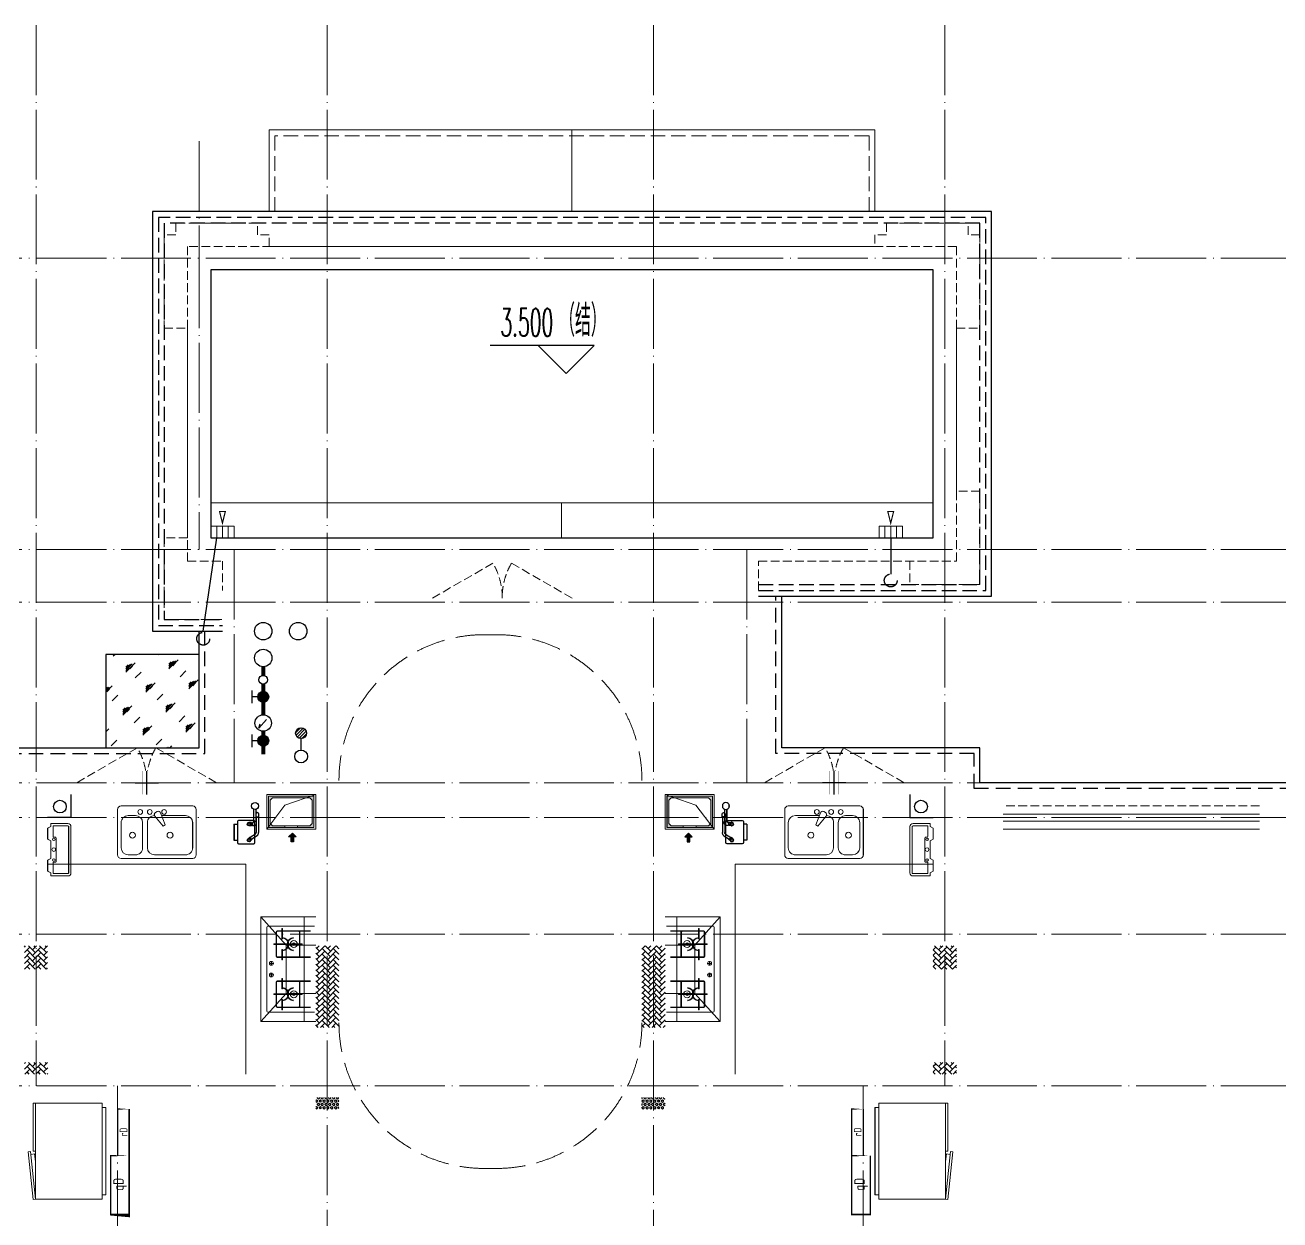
# Model space of a CAD drawing. Extents: x 27938 to 725830, y -209821 to 1628073.
# Drawn here: x 309223 to 319992, y 602698 to 612949 of the extents above; entities that cross this region are included whole.
import ezdxf

# ---------------------------------------------------------------- set-up
doc = ezdxf.new("R2010")
doc.units = 0
doc.header["$LTSCALE"] = 1000
doc.header["$MEASUREMENT"] = 0
for name, pattern in [('#P_--_20B1_001_t3$0$DASH', [0.35, 0.25, -0.1]), ('__DASH', [0.35, 0.25, -0.1]), ('DASH', [0.35, 0.25, -0.1]), ('DOTE', [2.4200000000000004, 2, -0.2, 0.02, -0.2]), ('HIDDEN', [0.375, 0.25, -0.125])]:
    doc.linetypes.add(name, pattern=pattern)
for name, color, linetype in [('AH-FURNITURE', 1, 'Continuous'), ('DIM_ELEV', 3, 'Continuous'), ('EQUIP_地漏', 7, 'Continuous'), ('IP-bath&kitchen-JOHNSON', 4, 'Continuous'), ('PUB_TEXT', 4, 'Continuous'), ('ROOF', 183, 'Continuous'), ('VPIPE-中水', 122, 'Continuous'), ('VPIPE-凝结', 150, 'Continuous'), ('VPIPE-废水', 31, 'Continuous'), ('VPIPE-消防', 1, 'TG_X'), ('VPIPE-给水', 3, 'TG_J'), ('VPIPE-雨水', 4, 'DASH'), ('保温', 6, 'Continuous'), ('建筑-排气道', 9, 'Continuous'), ('机电标识类', 1, 'Continuous'), ('污水', 3, 'Continuous'), ('看线', 251, 'Continuous'), ('给水', 4, 'Continuous')]:
    doc.layers.add(name, color=color, linetype=linetype)
for name, color, linetype, lineweight in [('DOTE', 19, 'DOTE', 9), ('EQUIP-消防', 3, 'Continuous', 20), ('LVTRY', 1, 'Continuous', 13), ('PUB_HATCH', 8, 'Continuous', 9), ('STAIR', 2, 'Continuous', 18), ('WINDOW', 144, 'Continuous', 15), ('平面-分水线', 214, 'Continuous', 15), ('平面-排水沟', 86, 'Continuous', 15), ('平面-栏杆', 135, 'Continuous', 15), ('平面-看线', 45, 'Continuous', 15), ('平面-空调室内机', 176, 'Continuous', 9), ('平面-空调预留孔', 173, 'Continuous', 15), ('空调', 76, 'Continuous', 13), ('立面-洞口示意', 152, 'Continuous', 13)]:
    doc.layers.add(name, color=color, linetype=linetype, lineweight=lineweight)
doc.styles.add('_TCH_DIM', font='SIMPLEX.shx', dxfattribs={"width": 0.7, "bigfont": 'GBCBIG.shx'})
doc.styles.add('DIM_FONT', font='SIMPLEX.shx', dxfattribs={"width": 0.56})
doc.styles.add('TG_LINETYPE', font='SIMPLEX', dxfattribs={"width": 0.8, "height": 3, "bigfont": 'HZTXT'})
doc.styles.add('房间名称', font='TSSDENG', dxfattribs={"width": 0.8, "bigfont": 'HZTXT'})
doc.linetypes.add('TG_J', pattern='A,2,-0.22,["J",TG_LINETYPE,S=0.1,R=0,X=-0.18,Y=-0.15],0', length=2.22)
doc.linetypes.add('TG_X', pattern='A,4,-0.3,["X",TG_LINETYPE,S=0.1,R=0,X=-0.23,Y=-0.15],0', length=4.3)
pattern_1 = [(45, (-1012960.294779111, -343660.6615687997), (0, 47.41575231924514), [100.584, -33.528]), (135, (-1012936.586919111, -343636.9537087997), (3.05311331771918e-15, 47.41575231924513), [100.584, -33.528])]
pattern_2 = [(45, (-1012960.392521861, -342660.6615692861), (0, 47.41575231924514), [100.584, -33.528]), (135, (-1012936.684661862, -342636.9537092861), (3.05311331771918e-15, 47.41575231924513), [100.584, -33.528])]
pattern_3 = [(45, (-503782.4698887531, -516048.4609178798), (0, 47.41575231924514), [100.584, -33.528]), (135, (-503758.7620287531, -516024.7530578797), (3.05311331771918e-15, 47.41575231924513), [100.584, -33.528])]
pattern_4 = [(90, (-503782.4698853028, -517398.4603122922), (-16.49778, 1.010197673501861e-15), [9.525, -19.05]), (210, (-503782.4698853028, -517398.4603122922), (8.248889999999996, -14.28749658604684), [9.525, -19.05]), (150, (-503782.4698853028, -517388.9353122922), (-8.248890000000003, -14.28749658604684), [9.525, -19.05])]

# ---------------------------------------------------------------- blocks, each defined once
blk = doc.blocks.new('rtyg7uyhg')
at = {"layer": 'LVTRY'}
for p, q in [((193590.3031336021, 45458.1133254503), (193590.3030643982, 45069.47696181395)), ((194234.6213208837, 45488.79502889935), (193620.9849572473, 45488.79513816872)), ((194265.3030643982, 45069.47684161765), (194265.3031336021, 45458.113205254)), ((193620.9848935069, 45130.84059271414), (193620.9849317512, 45345.61331998683)), ((193682.3485790417, 45406.97694542356), (193887.8216881326, 45406.97690883528)), ((193896.3984467548, 45429.87059594441), (193857.5823896687, 45326.26016876537)), ((193875.2965560293, 45316.03289288385), (193945.6178257855, 45401.45376218002)), ((193925.7802168131, 45440.40881343969), (193940.0533153456, 45432.16822680717)), ((194009.6212953876, 45345.61325078298), (194009.6212571432, 45130.84052351015)), ((194050.5303480524, 45130.84051622554), (194050.5303862967, 45345.61324349836)), ((194111.8940335871, 45406.97686893496), (194173.2576699507, 45406.97685800815)), ((194234.6212953876, 45345.61321071758), (194234.6212571432, 45130.84048344476)), ((193857.5823896687, 45326.26016876537), (193875.2965560293, 45316.03289288385)), ((193620.9848771165, 45038.79513816872), (194234.621240753, 45038.79502889935)), ((193948.2576098526, 45069.47689807355), (193682.3485189436, 45069.47694542356)), ((194173.2576098526, 45069.47685800816), (194111.893973489, 45069.47686893508))]:
    blk.add_line(p, q, dxfattribs=at)
for centre, radius in [((193866.4394935961, 45437.65873082454), 20.45454545454545), ((193989.1667663234, 45437.6587089707), 20.45454545454545), ((194070.9849481416, 45437.65869440146), 20.45454545454545), ((193815.3030944472, 45238.22692174855), 25.56818181818182), ((194137.4621853563, 45238.2268643822), 25.56818181818182)]:
    blk.add_circle(centre, radius, dxfattribs=at)
for centre, radius, start, end in [((193620.9849517839, 45458.11331998683), 30.68181818181818, 89.99998979807194, 179.9999897972382), ((194234.6213154203, 45458.11321071746), 30.68181818181818, 359.9999897972382, 89.99998979807194), ((193682.3485681149, 45345.61330905991), 61.36363636363636, 89.99998979807194, 179.9999897972382), ((193915.5529409315, 45422.69466753349), 20.45454545454545, 59.99998980057491, 159.4623117970261), ((193929.8260394641, 45414.45408090108), 20.45454545454545, 320.5376677968172, 59.99998980057491), ((193948.2576590239, 45345.6132617099), 61.36363636363636, 359.9999897972382, 89.99998979807194), ((194111.8940226603, 45345.61323257144), 61.36363636363636, 89.99998979807194, 179.9999897972382), ((194173.2576590239, 45345.6132216445), 61.36363636363636, 359.9999897972382, 89.99998979807194), ((193682.3485298705, 45130.84058178721), 61.36363636363636, 179.9999897972382, 269.9999897980719), ((193948.2576207797, 45130.8405344372), 61.36363636363636, 269.9999897980719, 359.9999897972382), ((194111.893984416, 45130.84050529861), 61.36363636363636, 179.9999897972382, 269.9999897980719), ((194173.2576207797, 45130.84049437181), 61.36363636363636, 269.9999897980719, 359.9999897972382), ((193620.9848825799, 45069.47695635049), 30.68181818181818, 179.9999897972382, 269.9999897980719), ((194234.6212462163, 45069.47684708112), 30.68181818181818, 269.9999897980719, 359.9999897972382)]:
    blk.add_arc(centre, radius, start, end, dxfattribs=at)
at = {"layer": 'LVTRY', "style": 'DIM_FONT', "width": 0.8, "flags": 9}
for tag in ['XSIZE', 'YSIZE']:
    blk.add_attdef(tag, (193927.8031388824, 45487.7665121054), '', height=0.5, rotation=89.99998979807198, dxfattribs=at)
blk = doc.blocks.new('A-Kitchen-7')
at = {"layer": 'LVTRY'}
for p, q in [((-518.6581278588565, 779.725278688129), (-7.244008776673581, 834.3051076843403)), ((-3.585880917788018, 810.5855355854728), (-515, 756.005706589378)), ((-7.244008776673581, 834.3051076843403), (-3.585880917788018, 810.5855355854728)), ((-515, 756.005706589378), (-518.6581278588565, 779.725278688129)), ((515, 756.005706589378), (-515, 756.005706589378)), ((-515, 756.005706589378), (-515, 40)), ((-485.6368437646597, 760.5342107040924), (-484.9384396369278, 756.005706589378)), ((-29.12075551543967, 766.9560861630598), (-112.0975807690556, 756.005706589378)), ((-29.12075551546877, 766.9560861630598), (-35.20590834700852, 806.4126680237241)), ((515, 780), (-5.820766091346741e-11, 780)), ((0, 756.005706589378), (-5.820766091346741e-11, 780)), ((515, 756.005706589378), (515, 780)), ((515, 40), (515, 756.005706589378)), ((-515, 40), (515, 40))]:
    blk.add_line(p, q, dxfattribs=at)
blk.add_lwpolyline([(-468.9430810984049, 40), (-468.9430810984049, 0), (468.9430810984049, 0), (468.9430810984632, 40)], close=True, dxfattribs=at)
blk = doc.blocks.new('A$C60D053AF')
at = {"layer": 'AH-FURNITURE', "color": 8}
for p, q in [((232.5000007597264, -89.99999966996256), (128.2842720070621, -89.99999966996256)), ((192.50000075961, -70.99998518347275), (327.5735938884318, -70.99998518347275)), ((192.50000075961, -90.99998518347275), (327.5735938884318, -90.99998518347275)), ((341.7157295121578, -96.85784955974668), (370.0190303710988, -143.1611504186876)), ((355.8578651358839, -82.71571393602062), (384.1611659948248, -129.0190147949615)), ((232.5000007597264, -109.9999996698461), (128.2842720075278, -109.9999996699626)), ((245.0000007597264, -129.4999851834727), (245.0000007597264, -122.4999996698461)), ((265.0000007597264, -129.4999851834727), (265.0000007597264, -122.4999996698461)), ((255.0000007597264, -280.9999851834727), (255.0000007597264, -250.9999851834727)), ((255.0000007597264, -280.9999851834727), (393.0000007597264, -280.9999851834727)), ((393.0000007597264, -280.9999851834727), (393.0000007597264, -250.9999851834727))]:
    blk.add_line(p, q, dxfattribs=at)
for points in [[(170.00000075961, -67.99998518347275, 1), (170.00000075961, -93.99998518358916), (192.50000075961, -93.99998518347275), (192.50000075961, -67.99998518347275)], [(234.0000007597264, -250.9999851834727), (414.0000007597264, -250.9999851834727, 0.4142135623730951), (424.0000007597264, -240.9999851834727), (424.0000007597264, -110.9999851834727, 0.4142135623730951), (414.0000007597264, -100.9999851834727), (234.0000007597264, -100.9999851834727, 0.4142135623730951), (224.0000007597264, -110.9999851834727), (224.0000007597264, -240.9999851834727, 0.4142135623730951)], [(268.0000007597264, -122.4999996698461), (268.0000007597264, -106.9999996698461, 0.4142135623724265), (248.0000007597264, -86.99999966984615), (232.5000007597264, -86.99999966984615), (232.50000075961, -112.9999996698461), (242.0000007597264, -112.9999996698461), (242.0000007597264, -122.4999996698461)], [(242.0000007597264, -151.9999851834727, 1), (268.0000007597264, -151.9999851834727), (268.0000007597264, -129.4999851834727), (242.0000007597264, -129.4999851834727)], [(383.8076126043452, -161.1923733388539, 1), (402.192388915224, -142.8075970279751), (386.2824863384012, -126.8976944513852), (367.8977100276388, -145.282470762264)]]:
    blk.add_lwpolyline(points, format="xyb", close=True, dxfattribs=at)
for centre, radius in [((100.0000007598428, -99.99999967066105), 30), ((255.0000007597264, -151.9999851834727), 15), ((255.0000007597264, -151.9999851834727), 10), ((393.0000007597264, -151.9999851834727), 15), ((393.0000007597264, -151.9999851834727), 10)]:
    blk.add_circle(centre, radius, dxfattribs=at)
for radius in [40, 20]:
    blk.add_arc((327.5735938884318, -110.9999851834727), radius, 45, 90, dxfattribs=at)
blk = doc.blocks.new('FRSDFDGDGDRGDR')
at = {"layer": '平面-空调预留孔'}
for p, q in [((699612.3179923807, 775043.9561356568), (699612.3179923807, 775441.1561356868)), ((699618.9179923869, 775447.756135683), (699746.3179923192, 775447.756135683)), ((699726.5179923008, 775348.7561357393), (699739.7179923131, 775348.7561357393)), ((699746.3179923192, 775447.756135683), (699746.3179923192, 775355.3561357355)), ((699719.9179922946, 775342.156135743), (699719.9179922946, 775142.9561356006)), ((699726.5179923008, 775136.3561356043), (699739.7179923131, 775136.3561356043)), ((699746.3179923192, 775037.3561356605), (699618.9179923869, 775037.3561356605)), ((699746.3179923192, 775129.7561356081), (699746.3179923192, 775037.3561356605))]:
    blk.add_line(p, q, dxfattribs=at)
blk.add_lwpolyline([(699766.1179923377, 775166.7161355871), (699792.5179923623, 775153.5161355946), (699792.5179923623, 775057.1561356493), (699766.1179923377, 775043.9561356568), (699766.1179923377, 775017.5561356718), (699618.9179923869, 775017.5561356718, -0.4142135623730951), (699592.5179923623, 775043.9561356568), (699592.5179923623, 775441.1561356868, -0.4142135623730951), (699618.9179923869, 775467.5561356718), (699766.1179923377, 775467.5561356718), (699766.1179923377, 775441.1561356868), (699792.5179923623, 775427.9561356943), (699792.5179923623, 775331.596135749), (699766.1179923377, 775318.3961357565)], format="xyb", close=True, dxfattribs=at)
for centre, radius in [((699739.7179923131, 775243.1561357992), 15.83999999100342), ((699739.7179923131, 775331.596135749), 10.55999999400228), ((699739.7179923131, 775153.5161355946), 10.55999999400228)]:
    blk.add_circle(centre, radius, dxfattribs=at)
for centre, radius, start, end in [((699618.917992382, 775441.1561356819), 6.600000001199078, 89.99999995997936, 179.9999999533093), ((699726.5179922959, 775342.1561357381), 6.600000001199078, 89.99999995997936, 179.9999999533093), ((699739.717992318, 775355.3561357405), 6.600000001206354, 269.9999999599793, 359.9999999533093), ((699726.5179922959, 775142.9561356056), 6.600000001199078, 180.0000000400206, 270.0000000533608), ((699739.717992318, 775129.7561356032), 6.600000001206354, 4.002063966804346e-08, 90.00000005336085), ((699618.917992382, 775043.9561356618), 6.600000001199078, 180.0000000400206, 270.0000000533608)]:
    blk.add_arc(centre, radius, start, end, dxfattribs=at)
blk = doc.blocks.new('*U69')
h = blk.add_hatch(color=5)
h.set_gradient(color1=(0, 0, 255), rotation=180, tint=1)
h.paths.add_polyline_path([(3.524958103184869e-15, -2.819966482547906e-15), (-6.350000000000009, -6.349999999999992), (-6.350000000000001, -2.159000000000014), (-15, -2.158999999999999), (-14.99999999999999, 2.159000000000044), (-6.349999999999993, 2.159000000000029), (-6.349999999999985, 6.350000000000009)])
at = {"color": 0, "linetype": 'Continuous'}
blk.add_lwpolyline([(3.524958103184869e-15, -2.819966482547906e-15), (-6.350000000000009, -6.349999999999992), (-6.350000000000001, -2.159000000000014), (-15, -2.158999999999999), (-14.99999999999999, 2.159000000000044), (-6.349999999999993, 2.159000000000029), (-6.349999999999985, 6.350000000000009)], close=True, dxfattribs=at)
blk = doc.blocks.new('sgrsefv')
at = {"layer": 'PUB_HATCH'}
blk.add_hatch(color=256, dxfattribs=at).paths.add_polyline_path([(1112933.294422049, 840916.328306399), (1112933.294422049, 840646.328306399), (1113073.294422049, 840646.328306399), (1113073.294422049, 840661.328306399), (1112968.294422049, 840661.328306399), (1112948.294422049, 840681.328306399), (1112948.294422049, 840881.328306399), (1112968.294422049, 840901.328306399), (1113288.294422049, 840901.328306399), (1113308.294422049, 840881.328306399), (1113308.294422049, 840681.328306399), (1113288.294422049, 840661.328306399), (1113183.294422049, 840661.328306399), (1113183.294422049, 840646.328306399), (1113323.294422049, 840646.328306399), (1113323.294422049, 840916.328306399)])
at = {"layer": 'LVTRY', "color": 1}
for p, q in [((1113073.294422049, 840661.328306399), (1113073.294422049, 840646.328306399)), ((1113183.294422049, 840661.328306399), (1113183.294422049, 840646.328306399))]:
    blk.add_line(p, q, dxfattribs=at)
for points in [[(1112918.294422049, 840931.328306399), (1113338.294422049, 840931.328306399), (1113338.294422049, 840631.328306399), (1112918.294422049, 840631.328306399)], [(1112933.294422049, 840916.328306399), (1113323.294422049, 840916.328306399), (1113323.294422049, 840646.328306399), (1112933.294422049, 840646.328306399)], [(1113288.294422049, 840661.328306399), (1112968.294422049, 840661.328306399), (1112948.294422049, 840681.328306399), (1112948.294422049, 840881.328306399), (1112968.294422049, 840901.328306399), (1113288.294422049, 840901.328306399), (1113308.294422049, 840881.328306399), (1113308.294422049, 840681.328306399), (1113288.294422049, 840661.328306399)]]:
    blk.add_lwpolyline(points, close=True, dxfattribs=at)
at = {"layer": '立面-洞口示意'}
blk.add_lwpolyline([(1112918.294422049, 840931.328306399), (1113181.846359163, 840837.3789231421), (1113338.294422049, 840631.328306399)], dxfattribs=at)
at = {"layer": '建筑-排气道', "xscale": -5, "yscale": 5, "zscale": 5, "rotation": 270}
blk.add_blockref('*U69', (1113118.391369574, 840599.0160356248), dxfattribs=at)
blk = doc.blocks.new('GDGDGDRGDG')
at = {"layer": 'IP-bath&kitchen-JOHNSON', "color": 8}
blk.add_lwpolyline([(500282.4698888286, 526348.4609182415), (500282.4698888226, 526148.460918165), (500082.4698888143, 526148.460918165)], dxfattribs=at)
at = {"layer": 'LVTRY', "color": 251}
for p, q in [((502128.2005002745, 525055.5051710735), (501912.2603992091, 525298.4609044121)), ((502382.4698858317, 525298.4609044121), (501912.2603992091, 525298.4609044121)), ((501912.2603992091, 525298.4609044121), (501912.2603992091, 524398.4609044121)), ((502282.4698858315, 524398.4609044121), (502282.4698858315, 525298.4609044121)), ((502382.4698858317, 525055.5051710735), (502128.2005002745, 525055.5051710735)), ((502128.2005002745, 525055.5051710735), (502128.2005002745, 524640.4066281962)), ((501912.2603992091, 524398.4609044121), (502128.2005002745, 524640.4066281962)), ((502128.2005002745, 524640.4066281962), (502382.4698858317, 524640.4066281962)), ((501912.2603992091, 524398.4609044121), (502382.4698858317, 524398.4609044121))]:
    blk.add_line(p, q, dxfattribs=at)
at = {"layer": 'LVTRY'}
for p, q in [((501962.4698858317, 524488.4609044121), (501962.4698858317, 525208.4609044121)), ((501972.4698858317, 525218.4609044121), (502372.4698858317, 525218.4609044122)), ((502092.7198858312, 525198.4609044123), (502092.7198858312, 525108.4609044122)), ((502097.2198858312, 525198.4609044123), (502092.7198858312, 525198.4609044123)), ((502097.2198858312, 525108.4609044122), (502097.2198858312, 525198.4609044123)), ((502282.4698858315, 525208.4609044122), (502282.4698858312, 524488.4609044121)), ((502042.4698858317, 525168.4609044122), (502042.4698858317, 524958.4609044122)), ((502047.4698858317, 525168.4609044122), (502047.4698858317, 524958.4609044122)), ((502337.4698858317, 525178.4609044123), (502052.4698858317, 525178.4609044122)), ((502337.4698858317, 525173.4609044123), (502052.4698858317, 525173.4609044122)), ((502092.7198858312, 525108.4609044122), (502097.2198858312, 525108.4609044122)), ((502242.4698858315, 524958.4609044122), (502242.4698858315, 525168.4609044123)), ((502247.4698858315, 524958.4609044122), (502247.4698858315, 525168.4609044123)), ((502022.4698858319, 525065.7109044124), (502149.9698858319, 525065.7109044124)), ((502022.4698858319, 525061.2109044124), (502022.4698858319, 525065.7109044124)), ((502149.9698858319, 525061.2109044124), (502022.4698858319, 525061.2109044124)), ((502092.7198858312, 524928.4609044121), (502092.7198858312, 525018.4609044122)), ((502092.7198858312, 525018.4609044122), (502097.2198858312, 525018.4609044122)), ((502097.2198858312, 525018.4609044122), (502097.2198858312, 524928.4609044121)), ((502267.4698858312, 525065.7109044124), (502139.9698858312, 525065.7109044124)), ((502139.9698858312, 525065.7109044124), (502139.9698858312, 525061.2109044124)), ((502139.9698858312, 525061.2109044124), (502267.4698858312, 525061.2109044124)), ((502149.9698858319, 525065.7109044124), (502149.9698858319, 525061.2109044124)), ((502267.4698858312, 525061.2109044124), (502267.4698858312, 525065.7109044124)), ((502282.4698858315, 524640.4066281962), (502282.4698858315, 525055.5051710735)), ((501983.0730822186, 524898.4609044121), (502021.8666894461, 524898.4609044121)), ((502002.4698858317, 524879.064100799), (502002.4698858317, 524917.8577080265)), ((502052.4698858317, 524953.4609044122), (502337.4698858317, 524953.4609044122)), ((502052.4698858317, 524948.4609044122), (502337.4698858317, 524948.4609044122)), ((502097.2198858312, 524928.4609044121), (502092.7198858312, 524928.4609044121)), ((501983.0730822186, 524798.4609044121), (502021.8666894461, 524798.4609044121)), ((502002.4698858317, 524779.064100799), (502002.4698858317, 524817.8577080265)), ((502092.7198858312, 524768.4609044121), (502092.7198858312, 524678.4609044121)), ((502097.2198858312, 524768.4609044121), (502092.7198858312, 524768.4609044121)), ((502097.2198858312, 524678.4609044121), (502097.2198858312, 524768.4609044121)), ((502042.4698858317, 524528.4609044121), (502042.4698858317, 524738.4609044121)), ((502047.4698858317, 524528.4609044121), (502047.4698858317, 524738.4609044121)), ((502052.4698858317, 524748.4609044121), (502337.4698858317, 524748.4609044121)), ((502052.4698858317, 524743.4609044121), (502337.4698858317, 524743.4609044121)), ((502092.7198858312, 524678.4609044121), (502097.2198858312, 524678.4609044121)), ((502242.4698858315, 524738.4609044121), (502242.4698858315, 524528.460904412)), ((502247.4698858315, 524738.4609044121), (502247.4698858315, 524528.460904412)), ((502149.9698858319, 524635.7109044119), (502022.4698858319, 524635.7109044119)), ((502022.4698858319, 524635.7109044119), (502022.4698858319, 524631.2109044119)), ((502022.4698858319, 524631.2109044119), (502149.9698858319, 524631.2109044119)), ((502092.7198858312, 524498.4609044121), (502092.7198858312, 524588.4609044121)), ((502092.7198858312, 524588.4609044121), (502097.2198858312, 524588.4609044121)), ((502097.2198858312, 524588.4609044121), (502097.2198858312, 524498.4609044121)), ((502139.9698858312, 524631.2109044119), (502139.9698858312, 524635.7109044119)), ((502139.9698858312, 524635.7109044119), (502267.4698858312, 524635.7109044119)), ((502267.4698858312, 524631.2109044119), (502139.9698858312, 524631.2109044119)), ((502149.9698858319, 524631.2109044119), (502149.9698858319, 524635.7109044119)), ((502267.4698858312, 524635.7109044119), (502267.4698858312, 524631.2109044119)), ((502372.4698858315, 524478.4609044121), (501972.4698858317, 524478.4609044121)), ((502337.4698858317, 524523.460904412), (502052.4698858317, 524523.4609044121)), ((502337.4698858317, 524518.460904412), (502052.4698858317, 524518.4609044121)), ((502097.2198858312, 524498.4609044121), (502092.7198858312, 524498.4609044121))]:
    blk.add_line(p, q, dxfattribs=at)
blk.add_lwpolyline([(501782.4698858307, 523948.4609176648), (501782.4698858315, 525748.4608911595), (500082.3728921729, 525748.4610990545)], dxfattribs=at)
for centre, radius in [((502194.9698858317, 525063.4609044122), 29.7), ((502194.9698858317, 525063.4609044122), 11.7), ((502002.4698858317, 524898.4609044121), 16.99680361435897), ((502002.4698858317, 524798.4609044121), 16.99680361435897), ((502194.9698858317, 524633.4609044121), 29.7), ((502194.9698858317, 524633.4609044121), 11.7)]:
    blk.add_circle(centre, radius, dxfattribs=at)
for centre, radius, start, end in [((501972.4698858317, 525208.4609044121), 10, 90, 180), ((502272.4698858315, 525208.4609044122), 10, 0, 90), ((502052.4698858317, 525168.4609044122), 10, 90, 180), ((502052.4698858317, 525168.4609044122), 5, 90, 180), ((502094.9698858315, 525063.4609044122), 56.7, 2.274239183980156, 87.72576081582116), ((502094.9698858315, 525063.4609044122), 52.2, 2.470411041434378, 87.52958895834998), ((502194.9698858317, 525063.4609044122), 56.7, 92.27423918417882, 177.7257608160198), ((502194.9698858317, 525063.4609044122), 52.2, 92.47041104165004, 177.5295889585656), ((502237.4698858315, 525168.4609044123), 10, 0, 90), ((502237.4698858315, 525168.4609044123), 5, 0, 90), ((502094.9698858315, 525063.4609044122), 56.7, 272.2742391841789, 357.7257608160198), ((502094.9698858315, 525063.4609044122), 52.2, 272.47041104165, 357.5295889585657), ((502194.9698858317, 525063.4609044122), 56.7, 182.2742391839801, 267.7257608158212), ((502194.9698858317, 525063.4609044122), 52.2, 182.4704110414343, 267.52958895835), ((502052.4698858317, 524958.4609044122), 10, 180, 270), ((502052.4698858317, 524958.4609044122), 5, 180, 270), ((502237.4698858315, 524958.4609044122), 5, 270, 0), ((502237.4698858315, 524958.4609044122), 10, 270, 0), ((502052.4698858317, 524738.4609044121), 10, 90, 180), ((502052.4698858317, 524738.4609044121), 5, 90, 180), ((502094.9698858315, 524633.4609044121), 56.7, 2.274239183980156, 87.72576081582116), ((502094.9698858315, 524633.4609044121), 52.2, 2.470411041434378, 87.52958895834998), ((502194.9698858317, 524633.4609044121), 56.7, 92.27423918417882, 177.7257608160198), ((502194.9698858317, 524633.4609044121), 52.2, 92.47041104165004, 177.5295889585656), ((502237.4698858315, 524738.4609044121), 10, 0, 90), ((502237.4698858315, 524738.4609044121), 5, 0, 90), ((502094.9698858315, 524633.4609044121), 56.7, 272.2742391841789, 357.7257608160198), ((502094.9698858315, 524633.4609044121), 52.2, 272.47041104165, 357.5295889585657), ((502194.9698858317, 524633.4609044121), 56.7, 182.2742391839801, 267.7257608158212), ((502194.9698858317, 524633.4609044121), 52.2, 182.4704110414343, 267.52958895835), ((501972.4698858317, 524488.4609044121), 10, 180, 270), ((502052.4698858317, 524528.4609044121), 10, 180, 270), ((502052.4698858317, 524528.4609044121), 5, 180, 270), ((502237.4698858315, 524528.460904412), 5, 270, 0), ((502237.4698858315, 524528.460904412), 10, 270, 0), ((502272.4698858312, 524488.4609044121), 10, 270, 0)]:
    blk.add_arc(centre, radius, start, end, dxfattribs=at)
at = {"rotation": 270}
blk.add_blockref('A$C60D053AF', (501962.4698858433, 526348.4603089065), dxfattribs=at)
at = {"xscale": -1}
for name, p in [('sgrsefv', (1615300.764307892, -314582.8679974646)), ('rtyg7uyhg', (694947.7729906696, 480759.6658345199)), ('FRSDFDGDGDRGDR', (1199874.987881154, -249369.0952173925))]:
    blk.add_blockref(name, p, dxfattribs=at)
at = {"layer": 'LVTRY', "color": 1, "extrusion": (0, 0, -1), "xscale": -0.7999999999883585, "yscale": 0.7999999999883585, "zscale": -0.7999999999883585, "rotation": 270}
blk.add_blockref('A-Kitchen-7', (-500582.4698887609, 523286.4609181132), dxfattribs=at)
blk = doc.blocks.new('A$C2705576B')
at = {"layer": '给水'}
h = blk.add_hatch(color=256, dxfattribs=at)
edge = h.paths.add_edge_path()
edge.add_arc((417.4753939132206, -1741.187018943019), 47.17066666666666, 0, 360)
h = blk.add_hatch(color=256, dxfattribs=at)
edge = h.paths.add_edge_path()
edge.add_arc((794.6793657876551, -1741.187018943019), 47.17066666666666, 0, 360)
for p, q in [((363.1358234086074, -1645.378875686787), (471.8149644187652, -1645.378875686787)), ((417.4753939132206, -1741.187018943019), (417.4753939132206, -1645.378875686787)), ((525.2828902192414, -1704.277946659364), (564.0495230220258, -1714.966761028394)), ((601.1412538066506, -1768.080788225867), (525.283035626635, -1704.277946659364)), ((740.3397952830419, -1645.378875686787), (849.0189362931997, -1645.378875686787)), ((794.6793657876551, -1741.187018943019), (794.6793657876551, -1645.378875686787))]:
    blk.add_line(p, q, dxfattribs=at)
at = {"layer": '给水', "const_width": 35.378}
for points in [[(499.0671900771558, -1741.187018943019), (302.4753939132206, -1741.187018943019)], [(903.4753939132206, -1741.187018943019), (640.5791900772601, -1741.187018943019)], [(1052.830608317163, -1741.187018943019), (978.4711268208921, -1741.187018943019)]]:
    blk.add_lwpolyline(points, dxfattribs=at)
at = {"layer": '给水'}
for centre, radius in [((417.4753939132206, -1741.187018943019), 47.17066666666666), ((569.823190077208, -1741.187018943019), 70.756), ((794.6793657876551, -1741.187018943019), 47.17066666666666), ((940.9753939132206, -1741.187018943019), 37.5)]:
    blk.add_circle(centre, radius, dxfattribs=at)
blk = doc.blocks.new('$TwtSys$00000141')
at = {"color": 1}
for p, q in [((-47.09803151780761, 3.836055847277748), (-5.041545145413693, 45.89254221967349)), ((-47.09803151780761, 3.836055847277748), (-5.041545145413693, 45.89254221967349)), ((-43.60958444554853, -17.52724007043071), (17.52724007042889, 43.60958444554853)), ((-43.60958444554853, -17.52724007043071), (17.52724007042889, 43.60958444554853)), ((-33.23401871576607, -33.23401871577153), (33.23401871576607, 33.23401871576425)), ((-33.23401871576607, -33.23401871576971), (33.23401871576607, 33.23401871576425)), ((-16.17805684451741, -43.53063328177632), (43.79137317708955, 16.43879673983065)), ((-16.17805684451741, -43.53063328177632), (43.79137317708955, 16.43879673983247)), ((5.715553844029273, -46.12975947626182), (46.12974035062325, -5.715572969671484)), ((5.715553844029273, -46.12975947626182), (46.12974035062325, -5.715572969671484))]:
    blk.add_line(p, q, dxfattribs=at)
blk.add_circle((0, -1.818989403545856e-12), 47, dxfattribs=at)
blk.add_circle((0, -1.818989403545856e-12), 47, dxfattribs=at)
blk = doc.blocks.new('dongkong')
blk.add_wipeout([(-603756.0415179721, 210770.96306340612), (-603756.0415180603, 210570.80961624245), (-603836.0415181214, 210570.80961593534), (-603836.0415181519, 210770.96306307407)])
at = {"layer": '机电标识类', "color": 250, "linetype": 'DASH', "ltscale": 400}
for p, q in [((-603796.0415180789, 210770.9630630909), (-603796.0415180789, 210570.8096162414)), ((-603896.0415180789, 210670.6929921169), (-603696.0415180789, 210670.6929921169))]:
    blk.add_line(p, q, dxfattribs=at)
at = {"layer": '空调', "color": 6, "linetype": 'DASH', "const_width": 2}
blk.add_lwpolyline([(-603756.0415180789, 210770.9630630909), (-603756.0415180789, 210570.8096162414), (-603836.0415180789, 210570.8096162414), (-603836.0415180789, 210770.9630630909)], close=True, dxfattribs=at)
blk = doc.blocks.new('A$C263B1184')
at = {"layer": '保温', "linetype": 'ByBlock', "ltscale": 10}
h = blk.add_hatch(dxfattribs=at)
h.set_pattern_fill('AR-HBONE', color=251, scale=55)
h.set_pattern_definition(pattern_2)
h.paths.add_polyline_path([(-3699.998795152118, 8799.99990214809), (-3699.998836558429, 8999.999899138289), (-3899.998820249224, 9000.000095783209), (-3899.998778842913, 8800.000098792894)])
h = blk.add_hatch(dxfattribs=at)
h.set_pattern_fill('AR-HBONE', color=251, scale=55)
h.set_pattern_definition(pattern_3)
h.paths.add_polyline_path([(-1199.901053229521, 8299.999897828966), (-1199.901094635832, 8999.999290105829), (-1399.901078326628, 8999.999486750748), (-1399.901036920317, 8300.00009447377)])
h = blk.add_hatch(dxfattribs=at)
h.set_pattern_fill('AR-HBONE', color=251, scale=55)
h.set_pattern_definition(pattern_3)
h.paths.add_polyline_path([(1399.901053234527, 8299.999897828966), (1399.901094640838, 8999.999290105829), (1599.901078331633, 8999.999486750748), (1599.901036925323, 8300.00009447377)])
h = blk.add_hatch(dxfattribs=at)
h.set_pattern_fill('AR-HBONE', color=251, scale=55)
h.set_pattern_definition(pattern_2)
h.paths.add_polyline_path([(3899.998795157124, 8799.99990214809), (3899.998836563434, 8999.999899138289), (4099.99882025423, 9000.000095783209), (4099.998778847919, 8800.000098792894)])
h = blk.add_hatch(dxfattribs=at)
h.set_pattern_fill('AR-HBONE', color=251, scale=55)
h.set_pattern_definition(pattern_1)
h.paths.add_polyline_path([(-3699.901048339845, 7899.999902584299), (-3699.90109380841, 7999.999899624672), (-3899.901077499206, 8000.000096269592), (-3899.901032030641, 7900.000099229219)])
h = blk.add_hatch(dxfattribs=at)
h.set_pattern_fill('AR-HBONE', color=251, scale=55)
h.set_pattern_definition(pattern_1)
h.paths.add_polyline_path([(3899.901048344851, 7899.999902584299), (3899.901093813416, 7999.999899624672), (4099.901077504212, 8000.000096269592), (4099.901032035646, 7900.000099229219)])
at = {"layer": '保温', "linetype": 'Continuous', "ltscale": 10}
h = blk.add_hatch(dxfattribs=at)
h.set_pattern_fill('HEX', color=251, scale=10, angle=90, style=0)
h.set_pattern_definition(pattern_4)
h.paths.add_polyline_path([(-1199.901050495275, 7599.999898202543), (-1199.901091185515, 7699.999895693327), (-1399.90107487631, 7700.000092338363), (-1399.90103418607, 7600.000094847346)])
h = blk.add_hatch(dxfattribs=at)
h.set_pattern_fill('HEX', color=251, scale=10, angle=90, style=0)
h.set_pattern_definition(pattern_4)
h.paths.add_polyline_path([(1399.901050500281, 7599.999898202543), (1399.901091190521, 7699.999895693327), (1599.901074881316, 7700.000092338363), (1599.901034191076, 7600.000094847346)])
blk = doc.blocks.new('GDGDGRDGDGDR')
at = {"layer": 'DOTE', "linetype": 'DOTE', "ltscale": 0.3}
for p, q in [((309316.578702472, 612948.8100463543), (309316.5787024723, 603848.8100384274)), ((311816.5787044539, 612948.8100463543), (311816.5787044542, 602348.8100386304)), ((314616.5787004925, 612948.8100463543), (314616.5787004922, 602348.8100386304)), ((317116.5787024744, 612948.8100463543), (317116.5787024742, 603848.8100384274)), ((310716.5768754861, 611954.2355335545), (310716.5768754861, 610948.8100463543)), ((270116.5787024704, 610948.8100463543), (328916.5787024746, 610948.8100463543)), ((310716.5768754861, 610948.8100463543), (310716.5760761015, 608448.8100463543)), ((270116.5787024704, 608448.8100463543), (328916.5787024746, 608448.8100463543)), ((311016.5787044624, 608448.8100463543), (311016.5787044627, 606448.8100463543)), ((315416.5787004848, 608448.8100463543), (315416.5787004846, 606448.8100463543)), ((270116.5787024704, 607998.8100463543), (328916.5787024746, 607998.8100463543)), ((270116.5787024704, 606448.8100463543), (328916.5787024746, 606448.8100463543)), ((270116.5787024704, 606148.8100463543), (328916.5787024746, 606148.8100463543)), ((270116.5787024705, 605148.8100386304), (328916.5787024746, 605148.8100386302)), ((270116.5787024705, 603848.8100384269), (328916.5787024746, 603848.8100384275)), ((310016.578702473, 603848.8100384269), (310016.5787024732, 593948.8100386302)), ((316416.5787024734, 603848.8100384269), (316416.5787024732, 593948.8100386302))]:
    blk.add_line(p, q, dxfattribs=at)
blk = doc.blocks.new('GDGRDGDRGDFD')
at = {"layer": 'EQUIP-消防', "const_width": 12.82051282052028}
blk.add_lwpolyline([(136866.5605577994, 335507.811971089), (136366.5605577994, 335507.8119710906), (136366.5605577991, 335347.8119710904), (136866.5605577991, 335347.8119710888)], close=True, dxfattribs=at)
at = {"layer": 'PUB_TEXT', "color": 7, "true_color": 0xffffff, "style": '房间名称', "width": 0.8}
blk.add_text('qD', height=90, dxfattribs=at).set_placement((136565.0499633249, 335395.5346836653))
blk = doc.blocks.new('FSFSFSFSEG')
at = {"layer": 'EQUIP-消防', "const_width": 12.82051282052028}
blk.add_lwpolyline([(136866.5605577994, 335152.5449090759), (136466.5605577994, 335152.5449090774), (136466.5605577991, 335052.5449090772), (136866.5605577991, 335052.5449090757)], close=True, dxfattribs=at)
at = {"layer": 'PUB_TEXT', "color": 7, "true_color": 0xffffff, "style": '房间名称', "width": 0.8}
blk.add_text('rD', height=64.8, dxfattribs=at).set_placement((136633.7425204425, 335069.0046025831))
blk = doc.blocks.new('HFHFHTFCD')
at = {"rotation": 90}
for name, p in [('FSFSFSFSEG', (645169.1246460081, 235157.1646164444)), ('FSFSFSFSEG', (651469.1246460032, 235157.1646164441)), ('GDGRDGDRGDFD', (645464.3927424778, 234757.1646164444)), ('GDGRDGDRGDFD', (651824.3917080149, 234757.164616444))]:
    blk.add_blockref(name, p, dxfattribs=at)
blk = doc.blocks.new('DFSFSF')
at = {"layer": '平面-分水线'}
for p, q in [((697141.9143252881, 775567.7311356195), (697141.9143252881, 775667.5561356199)), ((697342.3369560526, 775667.5561356199), (697142.6869560517, 775667.5561356199)), ((697342.3369560526, 775567.7311356195), (697142.6869560517, 775567.7311356195)), ((697193.1069603423, 775567.7311356195), (697193.1069603423, 775667.5561356199)), ((697242.5119560522, 775567.7311356195), (697242.5119560522, 775667.5561356199)), ((697291.916951762, 775567.7311356195), (697291.916951762, 775667.5561356199)), ((697342.3369560526, 775667.5561356199), (697342.3369560526, 775567.7311356195)), ((697342.3369560526, 775567.7311356195), (697342.3369560526, 775667.5561356199))]:
    blk.add_line(p, q, dxfattribs=at)
blk = doc.blocks.new('DFGDGDGD')
at = {"layer": '平面-分水线', "const_width": 10}
blk.add_lwpolyline([(697267.5119560522, 775440.6606483405), (697242.5119560522, 775540.6606483405), (697217.5119560522, 775440.6606483405)], close=True, dxfattribs=at)
blk.add_blockref('DFSFSF', (0, 0))

msp = doc.modelspace()

# ---------------------------------------------------------------- hatches: boundary and pattern name
at = {"layer": '保温', "linetype": 'Continuous', "ltscale": 10, "true_color": 0x636466}
h = msp.add_hatch(dxfattribs=at)
h.set_pattern_fill('玻璃1', color=251, scale=35, style=0)
h.set_pattern_definition([(45, (0, 14), (-171.459252302114, 171.459252302114), [78.4, -201.6]), (45, (33.6, 28), (-171.459252302114, 171.459252302114), [33.6, -246.4]), (45, (0, 28), (-171.459252302114, 171.459252302114), [56, -224]), (45, (16.8, 14), (188.0904037956217, -188.0904037956217), [70, -210]), (45, (0, 0), (-171.459252302114, 171.459252302114), [112, -168]), (45, (0, 42), (-171.459252302114, 171.459252302114), [28, -252])])
h.paths.add_polyline_path([(309916.5787002119, 607548.8109637527), (310716.5760144215, 607548.8102600249), (310716.5646979394, 606748.7781219876), (309916.5787002054, 606748.7682260077)])

# ---------------------------------------------------------------- linework, layer by layer
at = {"layer": 'DIM_ELEV'}
for p, q in [((314106.5787024611, 610198.4258987481), (313214.3283190613, 610198.4258987481)), ((313866.5787024611, 609958.4258987481), (313626.5787024611, 610198.4258987481)), ((313866.5787024611, 609958.4258987481), (314106.5787024611, 610198.4258987481))]:
    msp.add_line(p, q, dxfattribs=at)
at = {"layer": 'ROOF', "ltscale": 0.8}
msp.add_lwpolyline([(315516.5776897286, 608048.8089924972), (317516.5787057978, 608048.8089924972), (317516.5787057978, 611348.808733086), (310316.5767294656, 611348.8087330861), (310316.5767294656, 607748.8089924973), (310916.5781029126, 607748.8089924973)], dxfattribs=at)
at = {"layer": 'ROOF', "linetype": '__DASH', "ltscale": 0.5}
for points in [[(315516.5776897286, 608098.8089924972), (317466.5787057978, 608098.8089924972), (317466.5787057978, 611298.808733086), (310366.5767294656, 611298.8087330861), (310366.5767294656, 607798.8089924973), (310916.5781029126, 607798.8089924973)], [(315516.5776897286, 608148.8089924972), (317416.5787057978, 608148.8089924972), (317416.5787057978, 611248.808733086), (310416.5767294656, 611248.8087330861), (310416.5767294656, 607848.8089924973), (310916.5781029126, 607848.8089924973)]]:
    msp.add_lwpolyline(points, dxfattribs=at)
at = {"layer": 'ROOF', "ltscale": 0.8}
msp.add_lwpolyline([(310816.5819954145, 608548.8094680406), (315316.5777268122, 608548.8118420986), (317016.5780896583, 608548.8118420986), (317016.5780896548, 610848.8108378954), (310816.5767688073, 610848.8108377141)], close=True, dxfattribs=at)
at = {"layer": 'STAIR', "color": 130}
msp.add_lwpolyline([(316516.3226393302, 611348.8087408184), (316516.5708758602, 612048.8087392035), (311316.5027899409, 612048.8087392035), (311316.2545534109, 611348.8087408185)], dxfattribs=at)
at = {"layer": 'STAIR', "color": 130, "linetype": '#P_--_20B1_001_t3$0$DASH', "ltscale": 0.5}
msp.add_lwpolyline([(316466.3226361861, 611348.8087408184), (316466.5531415354, 611998.8087392035), (311366.485061904, 611998.8087392035), (311366.2545565548, 611348.8087408185)], dxfattribs=at)
at = {"layer": 'STAIR', "color": 251, "linetype": 'DASH'}
for points in [[(311916.5786848386, 606468.8100469871, -0.4142135623699036), (313166.5786848386, 607718.8100469734), (313266.5786848506, 607718.8100469734, -0.4142135623699035), (314516.5786848506, 606468.8100469871)], [(311916.5787022748, 604388.8155137037, 0.4142135623699036), (313166.5787022748, 603138.8155137172), (313266.5787022868, 603138.8155137172, 0.4142135623699035), (314516.5787022868, 604388.8155137037)]]:
    msp.add_lwpolyline(points, format="xyb", dxfattribs=at)
at = {"layer": 'VPIPE-中水', "linetype": 'Continuous'}
for centre in [(309521.7720297823, 606243.8100407156), (316911.3853751632, 606243.8100407156)]:
    msp.add_circle(centre, 55, dxfattribs=at)
at = {"layer": 'VPIPE-凝结'}
for p, q in [((310751.582176803, 607748.811099394), (310867.0019997302, 608548.8094946407)), ((316651.5832843207, 608548.8092775741), (316651.5832243089, 608238.8116604239)), ((311591.57869956, 606728.8094296802), (311591.5786995602, 606826.8094296802))]:
    msp.add_line(p, q, dxfattribs=at)
at = {"layer": 'VPIPE-废水'}
msp.add_circle((311591.5786995601, 606673.8094296802), 55, dxfattribs=at)
at = {"layer": 'VPIPE-消防', "linetype": 'Continuous'}
msp.add_circle((311566.5790463398, 607748.8103018219), 75, dxfattribs=at)
at = {"layer": 'VPIPE-给水', "linetype": 'Continuous'}
for centre in [(311266.5787002119, 607748.8125930575), (311266.5787002123, 607518.8125930575)]:
    msp.add_circle(centre, 75, dxfattribs=at)
at = {"layer": 'VPIPE-雨水'}
for centre in [(316651.5834932795, 608183.8095535334), (310751.582140657, 607683.8089781587)]:
    msp.add_circle(centre, 55, dxfattribs=at)
at = {"layer": 'WINDOW', "color": 250, "linetype": 'DASH', "ltscale": 0.3}
for points in [[(312718.4319245194, 608032.1433796876), (313238.0473562198, 608332.1435738533, -0.1316523369510079), (313318.4319244698, 608032.143902041)], [(313916.5786995865, 608032.1433796876), (313396.9632678861, 608332.1435738533, 0.1316523369510079), (313316.5786996361, 608032.143902041)], [(309666.5786814982, 606448.8100386015), (310186.1941131985, 606748.8102327671, -0.1316523369510079), (310266.5786814486, 606448.810560955)], [(310864.7254565652, 606448.8100386015), (310345.110024865, 606748.8102327671, 0.1316523369510079), (310264.7254566148, 606448.810560955)], [(315568.4319483803, 606448.8100386015), (316088.0473800805, 606748.8102327671, -0.1316523369510079), (316168.4319483307, 606448.810560955)], [(316766.5787234472, 606448.8100386015), (316246.963291747, 606748.8102327671, 0.1316523369510079), (316166.5787234968, 606448.810560955)]]:
    msp.add_lwpolyline(points, format="xyb", dxfattribs=at)
at = {"layer": '保温', "color": 132, "linetype": 'Continuous', "ltscale": 10}
msp.add_lwpolyline([(310716.5795437187, 607548.8102600217), (309916.5787002119, 607548.8109637527), (309916.5787002054, 606748.8099517386)], dxfattribs=at)
at = {"layer": '平面-排水沟'}
for p, q in [((313916.3291534037, 611348.8087408185), (313916.3291537909, 612048.8087392035)), ((317016.5780896583, 608848.8118420986), (310816.5819954411, 608848.7977530006)), ((313826.0770318435, 608848.803206837), (313826.0769969742, 608548.8107380961))]:
    msp.add_line(p, q, dxfattribs=at)
at = {"layer": '平面-栏杆'}
for points in [[(317616.5787024844, 606178.8100386253), (319816.5761012546, 606179.1071372908)], [(317616.5787024844, 606118.8100386253), (319816.5761012546, 606119.1071372908)]]:
    msp.add_lwpolyline(points, dxfattribs=at)
at = {"layer": '平面-看线', "linetype": 'DASH', "ltscale": 0.3}
msp.add_line((319816.5784822969, 606249.1071373117), (317616.5787024844, 606248.8100386458), dxfattribs=at)
for points in [[(315516.5776610263, 608098.8096085314), (315516.5776900917, 608348.8095678781), (316816.5780552137, 608348.8089925195), (316816.5780552137, 608148.8089924973), (317416.5780552137, 608148.8089924973), (317416.5780552137, 608948.8089924973), (317216.5780528456, 608948.8089924973), (317216.5780521978, 610348.8087332376), (317416.3226420468, 610348.8087332376), (317416.3226420467, 611148.8087330873), (317316.3226420467, 611148.8087330873), (317316.3226420467, 611248.8087330861), (317026.3226420467, 611248.8087330861), (317026.3226420467, 611248.8087330861), (316906.3226420467, 611248.8087330861), (316906.3226420467, 611248.8087330861), (316616.3226420467, 611248.8087330861), (316616.3226420467, 611148.8087330861), (316516.3226420467, 611148.8087330861), (316516.3226420467, 611048.8087313105), (311316.8321426326, 611048.8087337166), (311316.8321426326, 611148.8087330861), (311216.8321426326, 611148.8087330861), (311216.8321426326, 611248.8087330861), (310926.8321426326, 611248.8087330861), (310926.8321426326, 611248.8087330861), (310806.8321426326, 611248.8087330861), (310806.8321426326, 611248.8087330861), (310516.8321426326, 611248.8087330861), (310516.8321426326, 611148.8087330873), (310416.8321426326, 611148.8087330873), (310416.8321426325, 610348.8087332376), (310616.5767322505, 610348.8087332376), (310616.5767328982, 608548.8089924973), (310416.5767294656, 608548.8089924973), (310416.5767294656, 607848.8089924973), (310916.577398892, 607848.8089924973)], [(315516.5777103987, 608098.8096498506), (315516.5776974807, 608348.8097429343), (317216.5780499927, 608348.8097429343), (317216.5780499887, 611048.808738737), (310616.5762746536, 611048.808738544), (310616.5824102346, 608348.8077745611), (310916.5774587119, 608348.8077745611), (310916.577206307, 608098.8086581215)]]:
    msp.add_lwpolyline(points, dxfattribs=at)
at = {"layer": '平面-看线'}
msp.add_lwpolyline([(317616.5787024844, 606048.8100386257), (319816.5761012546, 606049.1071372912)], dxfattribs=at)

# ---------------------------------------------------------------- block references
for p, rotation in [((1008158.918951492, 1384216.35454847), 180), ((1013894.095240656, 1384216.365376753), 179.9999999999791)]:
    msp.add_blockref('DFGDGDGD', p, dxfattribs=dict(rotation=rotation))
for name, p in [('GDGDGDRGDG', (-190665.8911862824, 80000.34912075865)), ('GDGDGDRGDG', (-190665.7014386217, 80000.34912075865)), ('HFHFHTFCD', (0, 231625.0852148208))]:
    msp.add_blockref(name, p)
at = {"xscale": -1}
for name, p in [('GDGDGDRGDG', (817099.0485912288, 80000.34912075865)), ('GDGDGDRGDG', (817099.2383388894, 80000.34912075865)), ('A$C263B1184', (313316.5787024767, 596048.8100386385))]:
    msp.add_blockref(name, p, dxfattribs=at)
at = {"layer": 'EQUIP_地漏'}
msp.add_blockref('$TwtSys$00000141', (311591.5786995601, 606873.8094296802), dxfattribs=at)
at = {"layer": '污水', "rotation": 90.00000000010901}
msp.add_blockref('A$C2705576B', (309525.3916812714, 606390.9819847371), dxfattribs=at)

# ---------------------------------------------------------------- texts
at = {"layer": 'DIM_ELEV', "color": 7, "style": '_TCH_DIM'}
for s, height, width, p in [('3.500', 238, 0.4941176470588236, (313301.7141625861, 610278.5058987481)), ('（结）', 270.0709219858156, 0.7, (313805.7141625861, 610278.5058987481))]:
    msp.add_text(s, height=height, dxfattribs=dict(at, width=width)).set_placement(p)

# ---------------------------------------------------------------- next in the draw order: block references
at = {"layer": '平面-空调室内机', "ltscale": 0.3, "xscale": -1, "rotation": 180}
msp.add_blockref('dongkong', (914062.6202013657, 817119.619654719), dxfattribs=at)
at = {"layer": '平面-空调室内机', "ltscale": 0.3, "rotation": 180}
msp.add_blockref('dongkong', (-287629.4627964202, 817119.619654719), dxfattribs=at)

# ---------------------------------------------------------------- next in the draw order: linework, layer by layer
at = {"layer": '看线', "color": 201, "linetype": 'HIDDEN', "ltscale": 0.5}
for points in [[(324216.5787024709, 596898.8100345235), (327166.6750755223, 596898.8100345505), (327166.6750756954, 605398.8100390915), (325366.6662787033, 605398.8100358058), (325366.6766252901, 606398.8100386038), (317366.5170234966, 606398.8100386638), (317366.3936401949, 606698.8100923738), (315666.5786032242, 606698.8094832633), (315666.5776897286, 608048.8090939966)], [(299516.5890490591, 606398.8100413415), (301066.5014772624, 606398.8100385122), (301066.4807840887, 606398.8100386038), (309066.6403858822, 606398.8100386638), (309066.7637691839, 606698.8100923738), (310766.5788061545, 606698.8094832633), (310766.5795166511, 607748.8089924973)]]:
    msp.add_lwpolyline(points, dxfattribs=at)
at = {"layer": '看线', "color": 201}
for points in [[(324366.5787025405, 596848.8100345249), (327216.6750755213, 596848.810034551), (327216.6750756964, 605448.8100391828), (325416.6667960352, 605448.8100358971), (325416.6771426221, 606448.8100386035), (317416.4964638454, 606448.8100386634), (317416.3730805363, 606748.8101102833), (315716.5785693911, 606748.8095011802), (315716.5776897286, 608048.8091278299)], [(299516.5890490591, 606448.8100413415), (301016.5009599304, 606448.8100386035), (301016.4802667567, 606448.8100386035), (309016.6609455334, 606448.8100386634), (309016.7843288425, 606748.8101102833), (310716.5788399877, 606748.8095011802), (310716.579516651, 607748.8089924973)]]:
    msp.add_lwpolyline(points, dxfattribs=at)

# ---------------------------------------------------------------- next in the draw order: block references
msp.add_blockref('GDGDGRDGDGDR', (0, 0))

doc.saveas('drawing.dxf')
